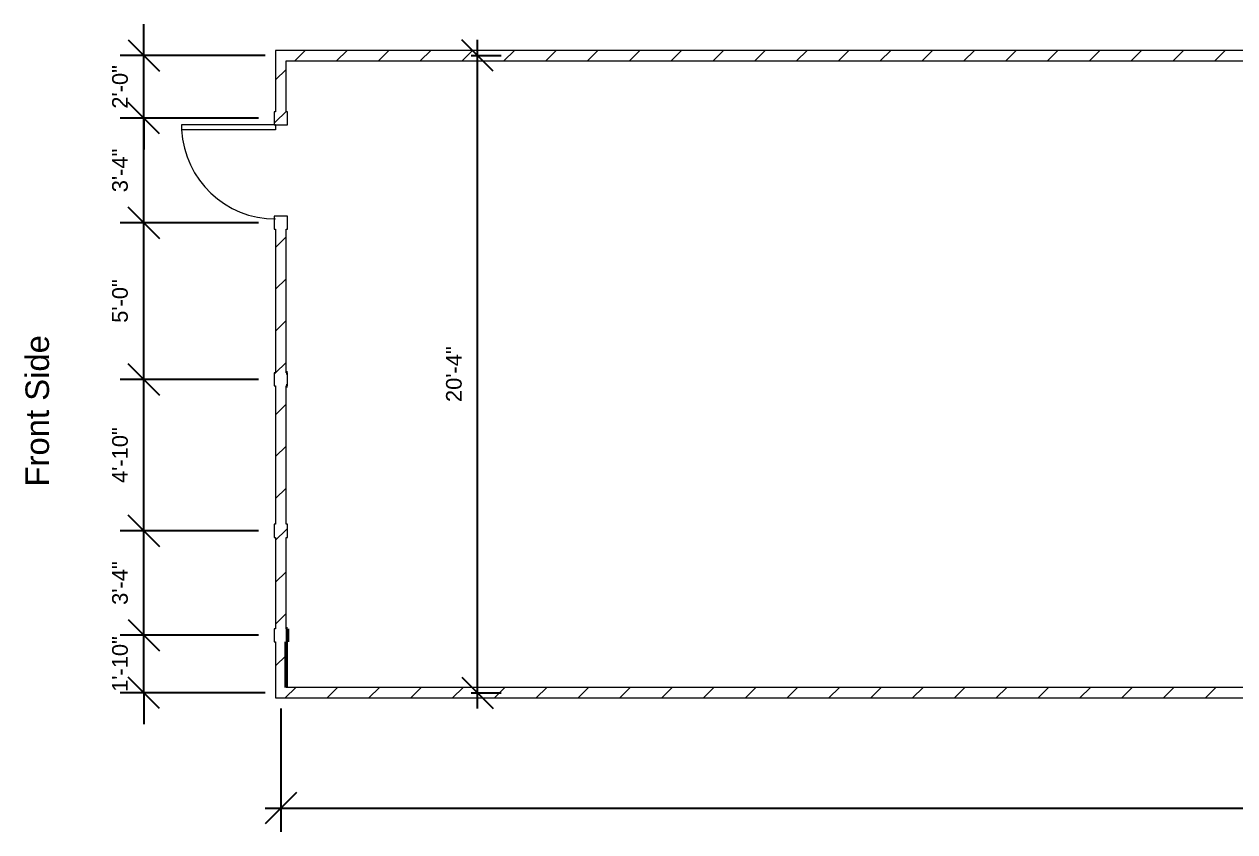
# Model space of a CAD drawing. Header units: inches. Extents: x -626 to 494, y -342 to 350.
# Drawn here: x -626.2 to -162.3, y 15.5 to 324.8 of the extents above; entities that cross this region are included whole.
import ezdxf

# ---------------------------------------------------------------- set-up
doc = ezdxf.new("R2010")
doc.units = ezdxf.units.IN
doc.header["$MEASUREMENT"] = 0
for name, color, linetype, lineweight in [('A-ANNO-DIMS', 211, 'Continuous', 9), ('A-DOOR', 31, 'Continuous', 13), ('A-WALL', 113, 'Continuous', 13), ('G-ANNO-TEXT', 231, 'Continuous', 9)]:
    doc.layers.add(name, color=color, linetype=linetype, lineweight=lineweight)
doc.styles.add('Arial', font='arial.ttf', dxfattribs={"height": 6})
doc.styles.add('Arial_1', font='arial.ttf', dxfattribs={"height": 9})
doc.dimstyles.new('Linear_-_3_32__Arial', dxfattribs={"dimscale": 12, "dimtxt": 6, "dimasz": 1, "dimexe": 0.75, "dimexo": 0.5, "dimgap": 0.5, "dimtad": 1, "dimdec": 5, "dimrnd": 0.03125, "dimzin": 1, "dimdsep": 46, "dimlunit": 4, "dimtxsty": 'Arial', "dimblk1": 'OBLIQUE', "dimblk2": 'OBLIQUE', "dimsah": 1, "dimcen": 0.09, "dimdle": 0.5, "dimazin": 0, "dimtfac": 1, "dimtdec": 5, "dimtix": 1, "dimtmove": 0, "dimatfit": 3, "dimfxl": 1, "dimtvp": 1, "dimtfill": 1, "dimfrac": 2, "dimtolj": 1, "dimtzin": 0, "dimarcsym": 2})
pattern_1 = [(45, (0, 0), (-8.01223, 8.01223), [])]

# ---------------------------------------------------------------- blocks, each defined once
blk = doc.blocks.new('Single-Flush - 36_ x 84_-360180-Level 1')
at = {"layer": 'A-DOOR', "lineweight": 20}
for p, q in [((16, 2), (16, 38.01)), ((18, 38.01), (16, 38.01)), ((18, 2), (18, 38.01)), ((18, 2), (16, 2))]:
    blk.add_line(p, q, dxfattribs=at)
at = {"layer": 'A-DOOR', "lineweight": 9}
blk.add_arc((18, 2), 36.07, 93.1789, 180, dxfattribs=at)
blk = doc.blocks.new('_Oblique')
at = {"color": 0, "linetype": 'ByBlock', "lineweight": -2}
blk.add_line((-0.5, -0.5), (0.5, 0.5), dxfattribs=at)
blk = doc.blocks.new('DIMBLOCK1-Level 1')
at = {"layer": 'A-ANNO-DIMS', "color": 0, "lineweight": -2, "transparency": 16777216}
for p, q in [((-580.41, 90.77), (-580.41, 102.77)), ((-536.36, 90.77), (-589.41, 90.77)), ((-580.41, 68.77), (-580.41, 90.77)), ((-533.86, 68.77), (-589.41, 68.77)), ((-580.41, 68.77), (-580.41, 56.77))]:
    blk.add_line(p, q, dxfattribs=at)
at = {"layer": 'Defpoints', "color": 0, "transparency": 16777216}
for p in [(-580.41, 90.77), (-530.36, 90.77), (-527.86, 68.77)]:
    blk.add_point(p, dxfattribs=at)
at = {"layer": 'A-ANNO-DIMS', "color": 0, "lineweight": -2, "transparency": 16777216, "xscale": 12, "yscale": 12, "zscale": 12}
for p, rotation in [((-580.41, 90.77), 270), ((-580.41, 68.77), 90)]:
    blk.add_blockref('_Oblique', p, dxfattribs=dict(at, rotation=rotation))
at = {"layer": 'A-ANNO-DIMS', "color": 3, "transparency": 16777216, "insert": (-589.47, 79.77), "char_height": 6, "width": 31.1917, "attachment_point": 5, "rotation": 90, "style": 'Arial'}
blk.add_mtext('\\A1;1\'-10"', dxfattribs=at)
blk = doc.blocks.new('DIMBLOCK2-Level 1')
at = {"layer": 'A-ANNO-DIMS', "color": 0, "lineweight": -2, "transparency": 16777216}
for p, q in [((-580.41, 84.77), (-580.41, 136.77)), ((-536.36, 130.77), (-589.41, 130.77)), ((-536.36, 90.77), (-589.41, 90.77))]:
    blk.add_line(p, q, dxfattribs=at)
at = {"layer": 'Defpoints', "color": 0, "transparency": 16777216}
for p in [(-580.41, 130.77), (-530.36, 130.77), (-530.36, 90.77)]:
    blk.add_point(p, dxfattribs=at)
at = {"layer": 'A-ANNO-DIMS', "color": 0, "lineweight": -2, "transparency": 16777216, "xscale": 12, "yscale": 12, "zscale": 12}
for p, rotation in [((-580.41, 130.77), 90), ((-580.41, 90.77), 270)]:
    blk.add_blockref('_Oblique', p, dxfattribs=dict(at, rotation=rotation))
at = {"layer": 'A-ANNO-DIMS', "color": 3, "transparency": 16777216, "insert": (-589.47, 110.77), "char_height": 6, "width": 25.654, "attachment_point": 5, "rotation": 90, "style": 'Arial'}
blk.add_mtext('\\A1;3\'-4"', dxfattribs=at)
blk = doc.blocks.new('DIMBLOCK3-Level 1')
at = {"layer": 'A-ANNO-DIMS', "color": 0, "lineweight": -2, "transparency": 16777216}
for p, q in [((-580.41, 124.77), (-580.41, 194.77)), ((-536.36, 188.77), (-589.41, 188.77)), ((-536.36, 130.77), (-589.41, 130.77))]:
    blk.add_line(p, q, dxfattribs=at)
at = {"layer": 'Defpoints', "color": 0, "transparency": 16777216}
for p in [(-580.41, 188.77), (-530.36, 188.77), (-530.36, 130.77)]:
    blk.add_point(p, dxfattribs=at)
at = {"layer": 'A-ANNO-DIMS', "color": 0, "lineweight": -2, "transparency": 16777216, "xscale": 12, "yscale": 12, "zscale": 12}
for p, rotation in [((-580.41, 188.77), 90), ((-580.41, 130.77), 270)]:
    blk.add_blockref('_Oblique', p, dxfattribs=dict(at, rotation=rotation))
at = {"layer": 'A-ANNO-DIMS', "color": 3, "transparency": 16777216, "insert": (-589.47, 159.77), "char_height": 6, "width": 31.1917, "attachment_point": 5, "rotation": 90, "style": 'Arial'}
blk.add_mtext('\\A1;4\'-10"', dxfattribs=at)
blk = doc.blocks.new('DIMBLOCK4-Level 1')
at = {"layer": 'A-ANNO-DIMS', "color": 0, "lineweight": -2, "transparency": 16777216}
for p, q in [((-580.41, 182.77), (-580.41, 254.77)), ((-536.36, 248.77), (-589.41, 248.77)), ((-536.36, 188.77), (-589.41, 188.77))]:
    blk.add_line(p, q, dxfattribs=at)
at = {"layer": 'Defpoints', "color": 0, "transparency": 16777216}
for p in [(-580.41, 248.77), (-530.36, 248.77), (-530.36, 188.77)]:
    blk.add_point(p, dxfattribs=at)
at = {"layer": 'A-ANNO-DIMS', "color": 0, "lineweight": -2, "transparency": 16777216, "xscale": 12, "yscale": 12, "zscale": 12}
for p, rotation in [((-580.41, 248.77), 90), ((-580.41, 188.77), 270)]:
    blk.add_blockref('_Oblique', p, dxfattribs=dict(at, rotation=rotation))
at = {"layer": 'A-ANNO-DIMS', "color": 3, "transparency": 16777216, "insert": (-589.47, 218.77), "char_height": 6, "width": 25.654, "attachment_point": 5, "rotation": 90, "style": 'Arial'}
blk.add_mtext('\\A1;5\'-0"', dxfattribs=at)
blk = doc.blocks.new('DIMBLOCK5-Level 1')
at = {"layer": 'A-ANNO-DIMS', "color": 0, "lineweight": -2, "transparency": 16777216}
for p, q in [((-580.41, 242.77), (-580.41, 294.77)), ((-536.36, 288.77), (-589.41, 288.77)), ((-536.36, 248.77), (-589.41, 248.77))]:
    blk.add_line(p, q, dxfattribs=at)
at = {"layer": 'Defpoints', "color": 0, "transparency": 16777216}
for p in [(-580.41, 288.77), (-530.36, 288.77), (-530.36, 248.77)]:
    blk.add_point(p, dxfattribs=at)
at = {"layer": 'A-ANNO-DIMS', "color": 0, "lineweight": -2, "transparency": 16777216, "xscale": 12, "yscale": 12, "zscale": 12}
for p, rotation in [((-580.41, 288.77), 90), ((-580.41, 248.77), 270)]:
    blk.add_blockref('_Oblique', p, dxfattribs=dict(at, rotation=rotation))
at = {"layer": 'A-ANNO-DIMS', "color": 3, "transparency": 16777216, "insert": (-589.47, 268.77), "char_height": 6, "width": 25.654, "attachment_point": 5, "rotation": 90, "style": 'Arial'}
blk.add_mtext('\\A1;3\'-4"', dxfattribs=at)
blk = doc.blocks.new('DIMBLOCK6-Level 1')
at = {"layer": 'A-ANNO-DIMS', "color": 0, "lineweight": -2, "transparency": 16777216}
for p, q in [((-580.41, 312.77), (-580.41, 324.77)), ((-533.86, 312.77), (-589.41, 312.77)), ((-580.41, 288.77), (-580.41, 312.77)), ((-536.36, 288.77), (-589.41, 288.77)), ((-580.41, 288.77), (-580.41, 276.77))]:
    blk.add_line(p, q, dxfattribs=at)
at = {"layer": 'Defpoints', "color": 0, "transparency": 16777216}
for p in [(-580.41, 312.77), (-527.86, 312.77), (-530.36, 288.77)]:
    blk.add_point(p, dxfattribs=at)
at = {"layer": 'A-ANNO-DIMS', "color": 0, "lineweight": -2, "transparency": 16777216, "xscale": 12, "yscale": 12, "zscale": 12}
for p, rotation in [((-580.41, 312.77), 270), ((-580.41, 288.77), 90)]:
    blk.add_blockref('_Oblique', p, dxfattribs=dict(at, rotation=rotation))
at = {"layer": 'A-ANNO-DIMS', "color": 3, "transparency": 16777216, "insert": (-589.47, 300.77), "char_height": 6, "width": 25.654, "attachment_point": 5, "rotation": 90, "style": 'Arial'}
blk.add_mtext('\\A1;2\'-0"', dxfattribs=at)
blk = doc.blocks.new('DIMBLOCK7-Level 1')
at = {"layer": 'A-ANNO-DIMS', "color": 0, "lineweight": -2, "transparency": 16777216}
for p, q in [((-452.45, 62.77), (-452.45, 318.77)), ((-454.94, 312.77), (-443.45, 312.77)), ((-454.94, 68.77), (-443.45, 68.77))]:
    blk.add_line(p, q, dxfattribs=at)
at = {"layer": 'Defpoints', "color": 0, "transparency": 16777216}
for p in [(-460.94, 312.77), (-452.45, 312.77), (-460.94, 68.77)]:
    blk.add_point(p, dxfattribs=at)
at = {"layer": 'A-ANNO-DIMS', "color": 0, "lineweight": -2, "transparency": 16777216, "xscale": 12, "yscale": 12, "zscale": 12}
for p, rotation in [((-452.45, 312.77), 90), ((-452.45, 68.77), 270)]:
    blk.add_blockref('_Oblique', p, dxfattribs=dict(at, rotation=rotation))
at = {"layer": 'A-ANNO-DIMS', "color": 3, "transparency": 16777216, "insert": (-461.52, 190.77), "char_height": 6, "width": 46.7875, "attachment_point": 5, "rotation": 90, "style": 'Arial'}
blk.add_mtext('\\A1;20\'-4"', dxfattribs=at)
blk = doc.blocks.new('DIMBLOCK8-Level 1')
at = {"layer": 'A-ANNO-DIMS', "color": 0, "lineweight": -2, "transparency": 16777216}
for p, q in [((-527.86, 62.77), (-527.86, 15.54)), ((396.14, 62.77), (396.14, 15.54)), ((-533.86, 24.54), (402.14, 24.54))]:
    blk.add_line(p, q, dxfattribs=at)
at = {"layer": 'Defpoints', "color": 0, "transparency": 16777216}
for p in [(-527.86, 68.77), (396.14, 68.77), (396.14, 24.54)]:
    blk.add_point(p, dxfattribs=at)
at = {"layer": 'A-ANNO-DIMS', "color": 0, "lineweight": -2, "transparency": 16777216, "xscale": 12, "yscale": 12, "zscale": 12, "rotation": 180}
blk.add_blockref('_Oblique', (-527.86, 24.54), dxfattribs=at)
at = {"layer": 'A-ANNO-DIMS', "color": 0, "lineweight": -2, "transparency": 16777216, "xscale": 12, "yscale": 12, "zscale": 12}
blk.add_blockref('_Oblique', (396.14, 24.54), dxfattribs=at)
at = {"layer": 'A-ANNO-DIMS', "color": 3, "transparency": 16777216, "insert": (-65.86, 33.6), "char_height": 6, "width": 46.7875, "attachment_point": 5, "style": 'Arial'}
blk.add_mtext('\\A1;77\'-0"', dxfattribs=at)

msp = doc.modelspace()

# ---------------------------------------------------------------- hatches: boundary and pattern name
at = {"layer": 'A-WALL', "lineweight": 0}
h = msp.add_hatch(dxfattribs=at)
h.set_pattern_fill('FP_1', color=5, style=0, pattern_type=2)
h.set_pattern_definition(pattern_1)
h.paths.add_polyline_path([(398.140574, 310.765127), (398.140574, 314.765127), (-529.859426, 314.765127), (-529.859426, 310.765127), (394.140574, 310.765127)], flags=0)
h = msp.add_hatch(dxfattribs=at)
h.set_pattern_fill('FP_1', color=5, style=0, pattern_type=2)
h.set_pattern_definition(pattern_1)
h.paths.add_polyline_path([(-525.859426, 70.765127), (-525.859426, 250.265127), (-529.859426, 250.265127), (-529.859426, 70.765127)], flags=0)
h.paths.add_polyline_path([(-525.859426, 286.265127), (-525.859426, 310.765127), (-529.859426, 310.765127), (-529.859426, 286.265127)], flags=0)
h = msp.add_hatch(dxfattribs=at)
h.set_pattern_fill('FP_1', color=5, style=0, pattern_type=2)
h.set_pattern_definition(pattern_1)
h.paths.add_polyline_path([(-529.859426, 286.265127), (-529.859426, 291.265127), (-530.359426, 291.265127), (-530.359426, 286.265127)], flags=0)
h.paths.add_polyline_path([(-525.359426, 286.265127), (-525.359426, 291.265127), (-525.859426, 291.265127), (-525.859426, 286.265127)], flags=0)
h = msp.add_hatch(dxfattribs=at)
h.set_pattern_fill('FP_1', color=5, style=0, pattern_type=2)
h.set_pattern_definition(pattern_1)
h.paths.add_polyline_path([(-525.359426, 186.265127), (-525.359426, 191.265127), (-525.859426, 191.265127), (-525.859426, 186.265127)], flags=0)
h.paths.add_polyline_path([(-529.859426, 186.265127), (-529.859426, 191.265127), (-530.359426, 191.265127), (-530.359426, 186.265127)], flags=0)
h = msp.add_hatch(dxfattribs=at)
h.set_pattern_fill('FP_1', color=5, style=0, pattern_type=2)
h.set_pattern_definition(pattern_1)
h.paths.add_polyline_path([(-530.359426, 128.265127), (-529.859426, 128.265127), (-529.859426, 133.265127), (-530.359426, 133.265127)], flags=0)
h.paths.add_polyline_path([(-525.359426, 128.265127), (-525.359426, 133.265127), (-525.859426, 133.265127), (-525.859426, 128.265127)], flags=0)
h = msp.add_hatch(dxfattribs=at)
h.set_pattern_fill('FP_1', color=5, style=0, pattern_type=2)
h.set_pattern_definition(pattern_1)
h.paths.add_polyline_path([(394.140574, 66.765127), (394.140574, 70.765127), (-529.859426, 70.765127), (-529.859426, 66.765127), (380.155829, 66.765127)], flags=0)

# ---------------------------------------------------------------- linework, layer by layer
at = {"layer": 'A-WALL', "color": 5, "lineweight": 0}
for p, q in [((398.140574, 314.765127), (-529.859426, 314.765127)), ((-529.859426, 314.765127), (-529.859426, 291.265127)), ((-525.859426, 310.765127), (-151.118402, 310.765127)), ((-525.859426, 291.265127), (-525.859426, 310.765127)), ((-529.859426, 291.265127), (-530.359426, 291.265127)), ((-530.359426, 291.265127), (-530.359426, 286.265127)), ((-525.359426, 291.265127), (-525.859426, 291.265127)), ((-525.359426, 286.265127), (-525.359426, 291.265127)), ((-530.359426, 286.265127), (-529.859426, 286.265127)), ((-529.859426, 286.265127), (-525.859426, 286.265127)), ((-525.859426, 286.265127), (-525.359426, 286.265127)), ((-525.359426, 251.265127), (-530.359426, 251.265127)), ((-530.359426, 251.265127), (-530.359426, 246.265127)), ((-525.359426, 246.265127), (-525.359426, 251.265127)), ((-530.359426, 246.265127), (-529.859426, 246.265127)), ((-529.859426, 246.265127), (-529.859426, 191.265127)), ((-525.859426, 191.265127), (-525.859426, 246.265127)), ((-525.859426, 246.265127), (-525.359426, 246.265127)), ((-529.859426, 191.265127), (-530.359426, 191.265127)), ((-530.359426, 191.265127), (-530.359426, 186.265127)), ((-525.359426, 186.265127), (-525.359426, 191.265127)), ((-530.359426, 186.265127), (-529.859426, 186.265127)), ((-529.859426, 186.265127), (-529.859426, 133.265127)), ((-525.859426, 133.265127), (-525.859426, 186.265127)), ((-529.859426, 133.265127), (-530.359426, 133.265127)), ((-530.359426, 133.265127), (-530.359426, 128.265127)), ((-525.359426, 133.265127), (-525.859426, 133.265127)), ((-525.359426, 128.265127), (-525.359426, 133.265127)), ((-530.359426, 128.265127), (-529.859426, 128.265127)), ((-529.859426, 128.265127), (-529.859426, 93.265127)), ((-525.859426, 93.265127), (-525.859426, 128.265127)), ((-525.859426, 128.265127), (-525.359426, 128.265127)), ((-529.859426, 93.265127), (-530.359426, 93.265127)), ((-530.359426, 93.265127), (-530.359426, 88.265127)), ((-530.359426, 88.265127), (-529.859426, 88.265127)), ((-529.859426, 88.265127), (-529.859426, 66.765127)), ((394.140574, 70.765127), (-525.859426, 70.765127)), ((-529.859426, 66.765127), (398.140574, 66.765127))]:
    msp.add_line(p, q, dxfattribs=at)
at = {"layer": 'A-WALL', "color": 5, "lineweight": 50}
for p, q in [((-525.359426, 191.265127), (-525.859426, 191.265127)), ((-525.859426, 186.265127), (-525.359426, 186.265127)), ((-525.359426, 93.265127), (-525.859426, 93.265127)), ((-525.359426, 88.265127), (-525.359426, 93.265127)), ((-525.859426, 70.765127), (-525.859426, 88.265127)), ((-525.859426, 88.265127), (-525.359426, 88.265127))]:
    msp.add_line(p, q, dxfattribs=at)

# ---------------------------------------------------------------- block references
at = {"layer": 'A-WALL', "color": 5, "lineweight": 0, "rotation": 89.99999999999993}
msp.add_blockref('Single-Flush - 36_ x 84_-360180-Level 1', (-527.859426, 268.265127), dxfattribs=at)

# ---------------------------------------------------------------- texts
at = {"layer": 'G-ANNO-TEXT', "color": 7, "insert": (-625.712624, 147.733606), "char_height": 9, "width": 70.599, "attachment_point": 1, "rotation": 90, "style": 'Arial_1'}
msp.add_mtext('Front Side', dxfattribs=at)

# ---------------------------------------------------------------- dimensions: what is measured, and where the dimension line sits
at = {"layer": 'A-ANNO-DIMS', "color": 1}
for base, p1, p2, picture, middle in [((-580.408537, 312.765127), (-530.359426, 288.765127), (-527.859426, 312.765127), 'DIMBLOCK6-Level 1', (-589.471975, 300.765127)), ((-452.452324, 312.765127), (-460.937605, 68.765127), (-460.937605, 312.765127), 'DIMBLOCK7-Level 1', (-461.515762, 190.765127)), ((-580.408537, 288.765127), (-530.359426, 248.765127), (-530.359426, 288.765127), 'DIMBLOCK5-Level 1', (-589.474022, 268.765127)), ((-580.408537, 248.765127), (-530.359426, 188.765127), (-530.359426, 248.765127), 'DIMBLOCK4-Level 1', (-589.471975, 218.765127)), ((-580.408537, 188.765127), (-530.359426, 130.765127), (-530.359426, 188.765127), 'DIMBLOCK3-Level 1', (-589.471975, 159.765127)), ((-580.408537, 130.765127), (-530.359426, 90.765127), (-530.359426, 130.765127), 'DIMBLOCK2-Level 1', (-589.474022, 110.765127)), ((-580.408537, 90.765127), (-527.859426, 68.765127), (-530.359426, 90.765127), 'DIMBLOCK1-Level 1', (-589.471975, 79.765127))]:
    dim = msp.add_linear_dim(base=base, p1=p1, p2=p2, angle=90, dimstyle='Linear_-_3_32__Arial', override={"dimpost": '<>', "dimclrt": 3, "dimfxl": 80, "dimtfill": 0}, dxfattribs=at)
    dim.commit()
    dim.dimension.update_dxf_attribs({"geometry": picture, "text_midpoint": middle})
dim = msp.add_linear_dim(base=(396.140574, 24.538155), p1=(-527.859426, 68.765127), p2=(396.140574, 68.765127), dimstyle='Linear_-_3_32__Arial', override={"dimpost": '<>', "dimclrt": 3, "dimfxl": 80, "dimtfill": 0}, dxfattribs=at)
dim.commit()
dim.dimension.update_dxf_attribs({"geometry": 'DIMBLOCK8-Level 1', "text_midpoint": (-65.859426, 33.601593)})

doc.saveas('drawing.dxf')
